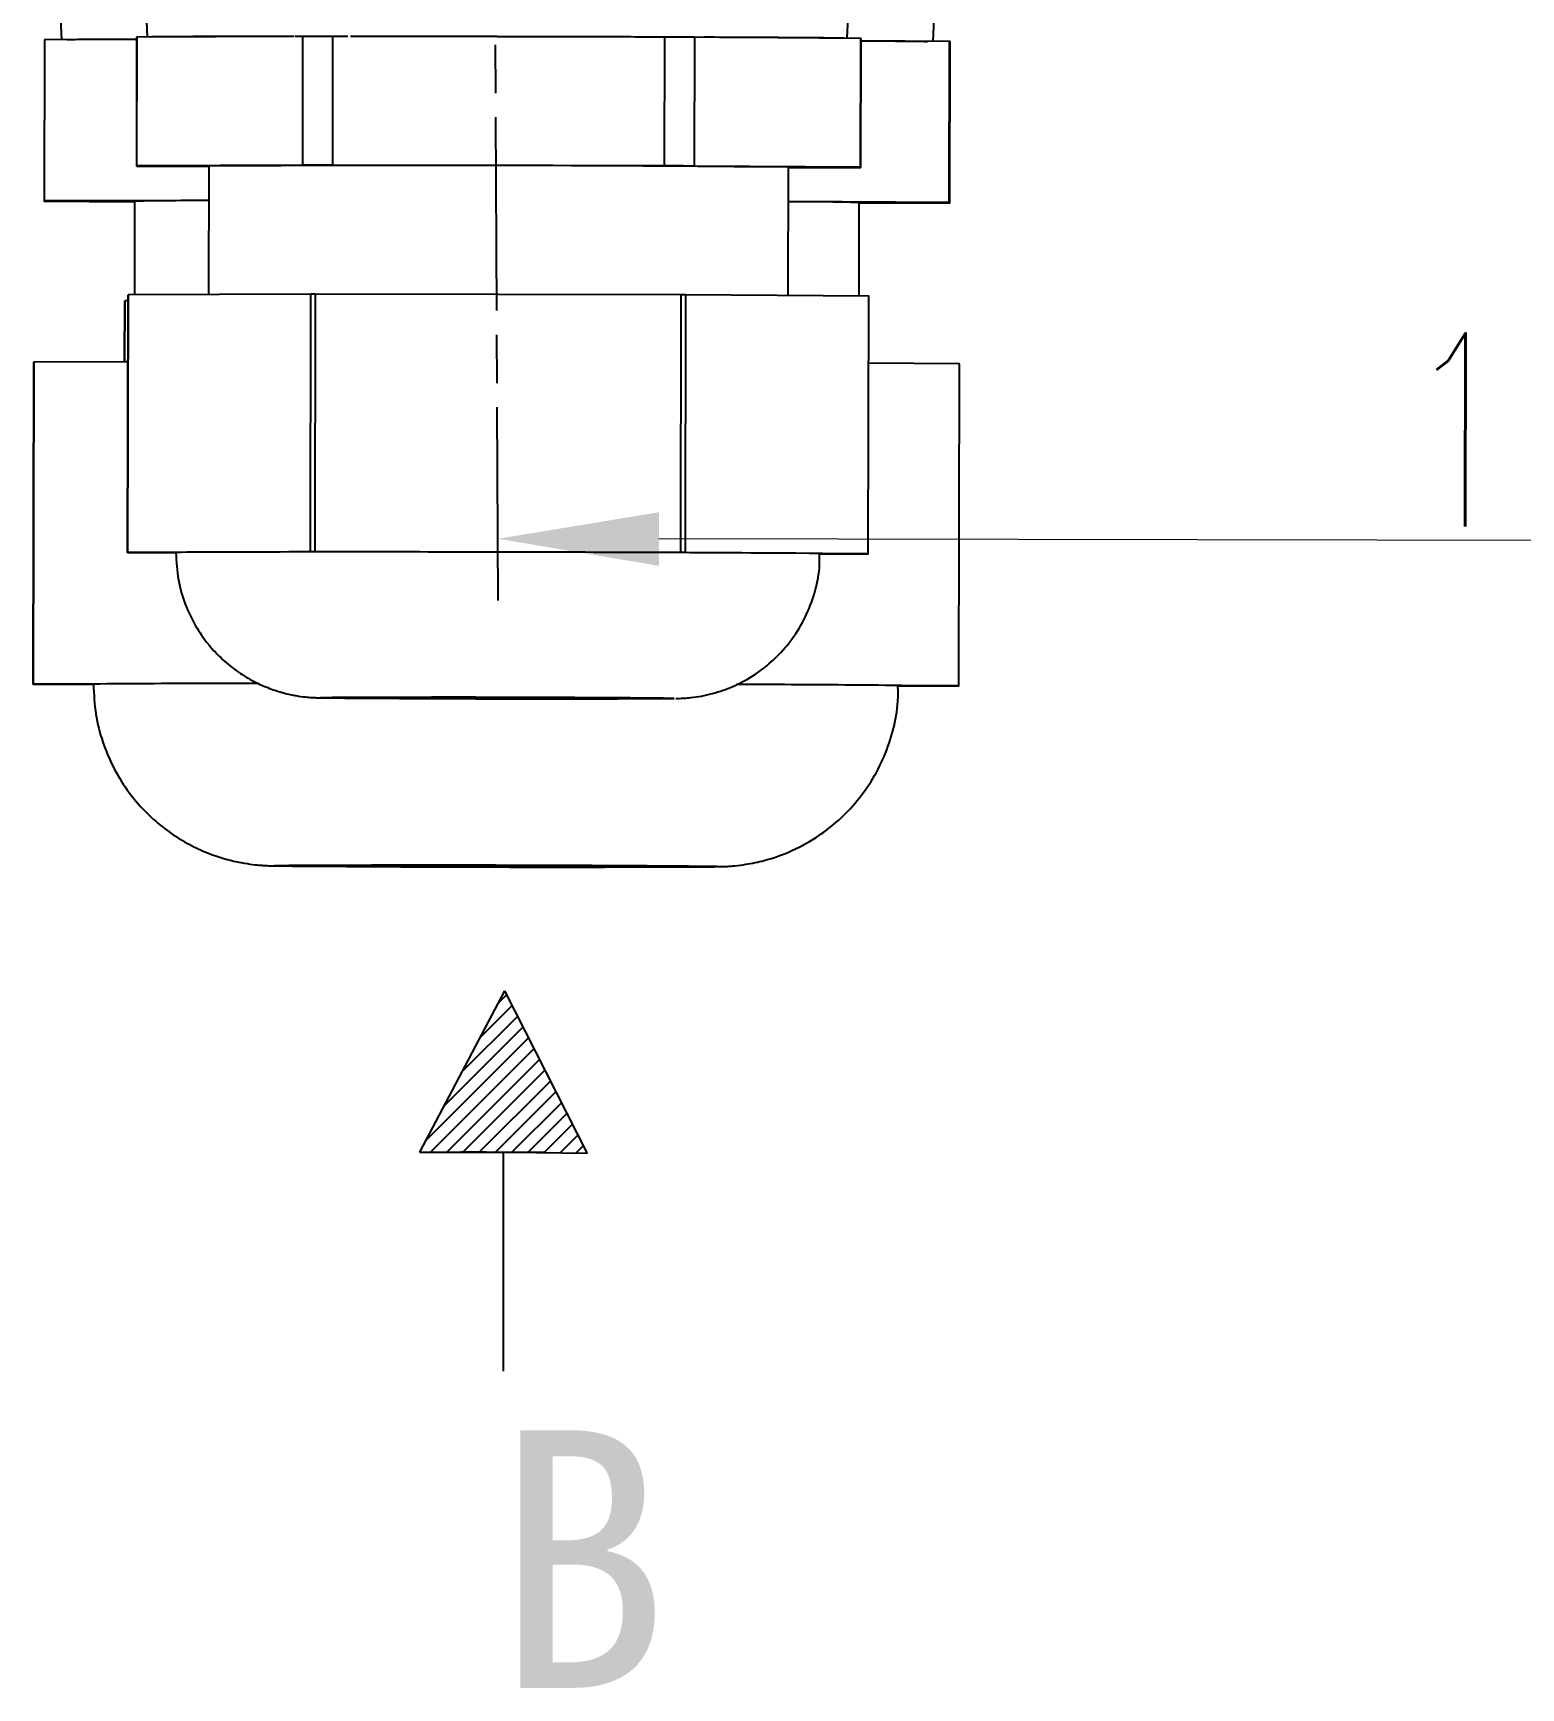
# Model space of a CAD drawing. Header units: millimetres. Extents: x 2301 to 4250, y 838 to 2217.
# Drawn here: x 2690.9 to 2783.3, y 1743 to 1845.8 of the extents above; entities that cross this region are included whole.
import ezdxf

# ---------------------------------------------------------------- set-up
doc = ezdxf.new("R2010")
doc.units = ezdxf.units.MM
doc.linetypes.add('AM_ISO08W050', pattern=[18, 12, -1.5, 3, -1.5])
for name, color, linetype, lineweight in [('AM_5', 3, 'Continuous', 25), ('AM_7', 4, 'AM_ISO08W050', 25), ('文字', 7, 'Continuous', 13)]:
    doc.layers.add(name, color=color, linetype=linetype, lineweight=lineweight)
doc.layers.add('layer 1', color=7, linetype='Continuous')
doc.styles.add('SLDTEXTSTYLE1', font='txt.shx', dxfattribs={"width": 0.7, "bigfont": 'gbcbig.shx'})
doc.styles.add('STYLE1', font='txt.shx', dxfattribs={"width": 0.8, "height": 3, "bigfont": 'hzdx.shx'})
doc.dimstyles.new('SLDDIMSTYLE12$0', dxfattribs={"dimtxt": 12, "dimasz": 10, "dimexe": 0, "dimexo": 0.0625, "dimgap": 0.875, "dimtad": 1, "dimdec": 1, "dimlfac": 1.8, "dimrnd": 1e-09, "dimzin": 12, "dimdsep": 46, "dimtxsty": 'SLDTEXTSTYLE1', "dimcen": 0.09, "dimdle": 8.16, "dimclrd": 3, "dimclre": 3, "dimadec": 0, "dimazin": 3, "dimtfac": 1, "dimtdec": 1, "dimtofl": 0, "dimtmove": 0, "dimatfit": 3, "dimfxl": 0, "dimfrac": 2, "dimtolj": 1, "dimlwd": 5, "dimlwe": 5, "dimarcsym": 0})

# ---------------------------------------------------------------- blocks, each defined once
blk = doc.blocks.new('*D77')
at = {"layer": 'AM_5', "color": 3, "lineweight": 5, "transparency": 16777216}
blk.add_line((2885.4, 1824.92), (2885.38, 1814.06), dxfattribs=at)
at = {"layer": 'AM_5', "color": 3, "linetype": 'Continuous', "lineweight": 5, "transparency": 16777216}
for p, q in [((2719.8, 1813.6), (2719.8, 1814.37)), ((2875.38, 1814.08), (2729.8, 1814.36))]:
    blk.add_line(p, q, dxfattribs=at)
at = {"layer": 'AM_5', "color": 3, "transparency": 16777216}
for points in [[(2729.81, 1816.02), (2729.8, 1812.69), (2719.8, 1814.37)], [(2875.38, 1815.75), (2875.38, 1812.41), (2885.38, 1814.06)]]:
    blk.add_solid(points, dxfattribs=at)
at = {"layer": 'Defpoints', "color": 0, "transparency": 16777216}
for p in [(2885.4, 1824.98), (2719.8, 1814.37), (2719.8, 1813.54)]:
    blk.add_point(p, dxfattribs=at)
at = {"layer": 'AM_5', "color": 0, "transparency": 16777216, "insert": (2786.72, 1821.12), "char_height": 12, "attachment_point": 5, "rotation": 359.8923, "style": 'SLDTEXTSTYLE1'}
blk.add_mtext('\\A1;160', dxfattribs=at)

msp = doc.modelspace()

# ---------------------------------------------------------------- hatches: boundary and pattern name
at = {"layer": 'layer 1'}
h = msp.add_hatch(dxfattribs=at)
h.set_pattern_fill('ANSI31', color=256, scale=0.225)
h.set_pattern_definition([(45, (-4397.4688, 2985.8729), (-0.50513941, 0.50513941), [])])
h.paths.add_polyline_path([(2720.203, 1786.309), (2714.923, 1776.273), (2720.134, 1776.273), (2725.345, 1776.202)])

# ---------------------------------------------------------------- linework, layer by layer
at = {"color": 7, "linetype": 'Continuous', "lineweight": 25}
for p, q in [((2697.608, 1855.52), (2698.025, 1845.525)), ((2741.492, 1845.445), (2741.948, 1855.437)), ((2746.823, 1845.249), (2747.277, 1855.238)), ((2692.397, 1852.472), (2692.695, 1845.351)), ((2697.361, 1845.52), (2697.346, 1837.52)), ((2697.372, 1837.523), (2697.387, 1845.523)), ((2707.143, 1845.558), (2697.387, 1845.523)), ((2707.695, 1845.56), (2707.212, 1845.558)), ((2707.68, 1837.56), (2707.695, 1845.56)), ((2709.539, 1837.56), (2709.554, 1845.56)), ((2710.485, 1845.558), (2709.554, 1845.56)), ((2728.869, 1845.524), (2710.649, 1845.558)), ((2730.169, 1845.521), (2729.033, 1845.523)), ((2730.154, 1837.521), (2730.169, 1845.521)), ((2732.013, 1837.514), (2732.028, 1845.514)), ((2742.336, 1845.439), (2732.028, 1845.514)), ((2742.321, 1837.439), (2742.336, 1845.439)), ((2691.634, 1845.343), (2691.615, 1835.343)), ((2691.647, 1835.348), (2691.666, 1845.347)), ((2697.361, 1845.368), (2691.666, 1845.347)), ((2742.346, 1837.435), (2742.361, 1845.435)), ((2747.852, 1845.242), (2742.361, 1845.282)), ((2747.833, 1835.242), (2747.852, 1845.242)), ((2747.865, 1835.238), (2747.884, 1845.238)), ((2707.68, 1837.56), (2697.372, 1837.523)), ((2697.372, 1837.516), (2701.846, 1837.484)), ((2701.846, 1837.511), (2701.831, 1829.539)), ((2730.154, 1837.521), (2709.539, 1837.56)), ((2742.321, 1837.439), (2732.013, 1837.514)), ((2737.831, 1829.472), (2737.846, 1837.444)), ((2737.846, 1837.416), (2742.321, 1837.432)), ((2701.842, 1835.384), (2691.647, 1835.348)), ((2691.647, 1835.339), (2697.24, 1835.298)), ((2697.24, 1835.333), (2697.229, 1829.523)), ((2747.833, 1835.242), (2737.842, 1835.315)), ((2742.229, 1829.439), (2742.24, 1835.248)), ((2742.24, 1835.214), (2747.833, 1835.234)), ((2696.625, 1829.143), (2696.617, 1825.365)), ((2696.618, 1825.365), (2696.625, 1829.143)), ((2696.831, 1829.144), (2696.625, 1829.143)), ((2696.831, 1829.521), (2696.801, 1813.521)), ((2696.802, 1813.521), (2696.832, 1829.521)), ((2708.19, 1829.562), (2696.832, 1829.521)), ((2708.16, 1813.562), (2708.19, 1829.562)), ((2708.443, 1813.562), (2708.473, 1829.562)), ((2731.189, 1829.519), (2708.473, 1829.562)), ((2731.159, 1813.519), (2731.189, 1829.519)), ((2731.443, 1813.518), (2731.473, 1829.518)), ((2742.831, 1829.435), (2731.473, 1829.518)), ((2742.8, 1813.435), (2742.831, 1829.435)), ((2742.801, 1813.435), (2742.831, 1829.434)), ((2690.971, 1825.345), (2690.934, 1805.345)), ((2690.935, 1805.345), (2690.972, 1825.345)), ((2696.823, 1825.366), (2690.972, 1825.345)), ((2748.471, 1825.237), (2742.823, 1825.279)), ((2748.433, 1805.237), (2748.471, 1825.237)), ((2748.434, 1805.237), (2748.471, 1825.237)), ((2702.481, 1813.542), (2696.802, 1813.521)), ((2696.802, 1813.52), (2699.802, 1813.498)), ((2708.16, 1813.562), (2702.481, 1813.542)), ((2719.801, 1813.541), (2708.443, 1813.562)), ((2731.159, 1813.519), (2719.801, 1813.541)), ((2737.122, 1813.477), (2731.443, 1813.518)), ((2742.8, 1813.435), (2737.122, 1813.477)), ((2739.761, 1813.423), (2742.8, 1813.434)), ((2698.033, 1805.371), (2690.935, 1805.345)), ((2704.911, 1805.395), (2698.033, 1805.371)), ((2690.935, 1805.344), (2694.685, 1805.317)), ((2708.813, 1804.501), (2708.784, 1804.498)), ((2708.784, 1804.498), (2708.927, 1804.493)), ((2741.334, 1805.289), (2734.643, 1805.338)), ((2748.433, 1805.237), (2741.334, 1805.289)), ((2744.642, 1805.223), (2748.433, 1805.236)), ((2705.963, 1794.07), (2705.913, 1794.067))]:
    msp.add_line(p, q, dxfattribs=at)
at = {"color": 7, "linetype": 'Continuous', "lineweight": 25, "flags": 128}
for points in [[(2709.554, 1845.56), (2709.316, 1845.56), (2709.079, 1845.56), (2708.845, 1845.56), (2708.611, 1845.56), (2708.38, 1845.56), (2708.15, 1845.56), (2707.921, 1845.56), (2707.695, 1845.56)], [(2732.028, 1845.514), (2731.801, 1845.515), (2731.573, 1845.516), (2731.343, 1845.517), (2731.111, 1845.518), (2730.878, 1845.519), (2730.643, 1845.519), (2730.407, 1845.52), (2730.169, 1845.521)], [(2697.372, 1837.523), (2697.361, 1837.522), (2697.353, 1837.522), (2697.348, 1837.521), (2697.346, 1837.52), (2697.348, 1837.519), (2697.353, 1837.518), (2697.361, 1837.517), (2697.372, 1837.516)], [(2709.539, 1837.56), (2709.301, 1837.56), (2709.064, 1837.56), (2708.83, 1837.56), (2708.596, 1837.56), (2708.365, 1837.56), (2708.135, 1837.56), (2707.906, 1837.56), (2707.68, 1837.56)], [(2732.013, 1837.514), (2731.786, 1837.515), (2731.558, 1837.516), (2731.328, 1837.517), (2731.096, 1837.518), (2730.863, 1837.519), (2730.628, 1837.519), (2730.392, 1837.52), (2730.154, 1837.521)], [(2742.321, 1837.432), (2742.332, 1837.433), (2742.34, 1837.434), (2742.345, 1837.434), (2742.346, 1837.435), (2742.345, 1837.436), (2742.34, 1837.437), (2742.332, 1837.438), (2742.321, 1837.439)], [(2691.647, 1835.348), (2691.633, 1835.347), (2691.623, 1835.345), (2691.617, 1835.344), (2691.615, 1835.343), (2691.617, 1835.342), (2691.623, 1835.341), (2691.633, 1835.34), (2691.647, 1835.339)], [(2747.833, 1835.234), (2747.847, 1835.235), (2747.857, 1835.236), (2747.863, 1835.237), (2747.865, 1835.238), (2747.863, 1835.239), (2747.857, 1835.24), (2747.847, 1835.241), (2747.833, 1835.242)], [(2708.473, 1829.562), (2708.438, 1829.562), (2708.402, 1829.562), (2708.367, 1829.562), (2708.331, 1829.562), (2708.296, 1829.562), (2708.26, 1829.562), (2708.225, 1829.562), (2708.19, 1829.562)], [(2731.473, 1829.518), (2731.437, 1829.518), (2731.402, 1829.518), (2731.367, 1829.519), (2731.331, 1829.519), (2731.296, 1829.519), (2731.26, 1829.519), (2731.225, 1829.519), (2731.189, 1829.519)], [(2708.443, 1813.562), (2708.408, 1813.562), (2708.372, 1813.562), (2708.337, 1813.562), (2708.301, 1813.562), (2708.266, 1813.562), (2708.23, 1813.562), (2708.195, 1813.562), (2708.16, 1813.562)], [(2731.443, 1813.518), (2731.407, 1813.518), (2731.372, 1813.519), (2731.337, 1813.519), (2731.301, 1813.519), (2731.266, 1813.519), (2731.23, 1813.519), (2731.195, 1813.519), (2731.159, 1813.519)], [(2739.801, 1813.44), (2739.801, 1813.44), (2739.63, 1813.449), (2739.12, 1813.458), (2738.279, 1813.467), (2737.122, 1813.477)], [(2709.567, 1804.497), (2709.752, 1804.491), (2710.299, 1804.484), (2711.189, 1804.477), (2712.39, 1804.47), (2713.858, 1804.463), (2715.54, 1804.457), (2717.375, 1804.451), (2719.298, 1804.447), (2721.238, 1804.443), (2723.126, 1804.441), (2724.893, 1804.44), (2726.475, 1804.441), (2727.815, 1804.443), (2728.866, 1804.446), (2729.588, 1804.45), (2729.955, 1804.456), (2729.955, 1804.462), (2729.588, 1804.468), (2728.866, 1804.475), (2727.815, 1804.483), (2726.475, 1804.49), (2724.893, 1804.496), (2723.126, 1804.502), (2721.238, 1804.507), (2719.298, 1804.511), (2717.375, 1804.514), (2715.54, 1804.515), (2713.858, 1804.515), (2712.39, 1804.514), (2711.189, 1804.511), (2710.299, 1804.508), (2709.752, 1804.503), (2709.567, 1804.497)], [(2730.651, 1804.452), (2730.74, 1804.454), (2730.755, 1804.46)], [(2705.913, 1794.067), (2706.091, 1794.059), (2706.173, 1794.058)], [(2706.891, 1794.065), (2707.075, 1794.058), (2707.621, 1794.05), (2708.513, 1794.042), (2709.726, 1794.034), (2711.225, 1794.026), (2712.966, 1794.019), (2714.901, 1794.012), (2716.972, 1794.007), (2719.121, 1794.002), (2721.285, 1793.998), (2723.402, 1793.995), (2725.412, 1793.994), (2727.257, 1793.994), (2728.883, 1793.996), (2730.244, 1793.998), (2731.3, 1794.002), (2732.022, 1794.007), (2732.388, 1794.013), (2732.388, 1794.02), (2732.022, 1794.028), (2731.3, 1794.036), (2730.244, 1794.043), (2728.883, 1794.051), (2727.257, 1794.059), (2725.412, 1794.066), (2723.403, 1794.072), (2721.285, 1794.078), (2719.121, 1794.082), (2716.972, 1794.085), (2714.901, 1794.087), (2712.967, 1794.088), (2711.225, 1794.087), (2709.726, 1794.085), (2708.513, 1794.081), (2707.621, 1794.077), (2707.075, 1794.071), (2706.891, 1794.065)], [(2733.201, 1794.008), (2733.368, 1794.012), (2733.368, 1794.019), (2733.354, 1794.019)]]:
    msp.add_lwpolyline(points, dxfattribs=at)
at = {"color": 7, "linetype": 'Continuous', "lineweight": 25}
for centre, radius, start, end in [((2843.941, 1942.528), 99, 189.79776, 259.98721), ((2844.199, 1942.861), 98.897, 189.98805, 260.15852), ((2697.384, 1845.443), 0.0802, 88.14259, 106.6726), ((2742.339, 1845.369), 0.0702, 71.77555, 92.98046), ((2691.663, 1845.247), 0.1, 88.14259, 106.6726), ((2747.856, 1845.154), 0.0878, 71.77555, 92.98046), ((2715.662, -389.561), 2227.115, 89.429259, 90.355422), ((2701.246, 1606.478), 228.89, 89.8507, 91.00272), ((2737.511, 1614.173), 221.126, 88.77453, 89.91419), ((2742.831, 1829.434), 0.000516, 268.25223, 91.64011), ((2690.972, 1825.344), 0.000993, 102.03411, 160.71318), ((2748.47, 1825.236), 0.000945, 17.40058, 79.46871), ((2696.802, 1813.521), 0.000516, 88.25223, 271.64011), ((2701.992, 1727.31), 86.233, 89.67516, 91.45567), ((2710.911, -1913.351), 3726.902, 89.863332, 90.12961), ((2714.685, -1913.399), 3726.943, 89.655072, 89.921349), ((2742.801, 1813.435), 0.000516, 268.25223, 91.64011), ((2697.422, 1697.574), 107.798, 89.6752, 91.45559), ((2705.455, -639.391), 2444.773, 90.014051, 90.173933), ((2690.935, 1805.345), 0.000645, 88.25223, 271.64011), ((2717.09, 369.679), 1434.846, 89.454339, 90.330503), ((2722.898, 3466.278), 1661.844, 269.518311, 270.267301), ((2724.864, -616.352), 2421.697, 89.610306, 89.76716), ((2741.541, 1697.494), 107.796, 88.32904, 90.10951), ((2748.433, 1805.237), 0.000645, 268.25223, 91.64011), ((2716.077, -123.161), 1917.258, 89.483696, 90.302264), ((2723.637, 3930.699), 2136.713, 269.531711, 270.256472)]:
    msp.add_arc(centre, radius, start, end, dxfattribs=at)
for points, knots in [([(2827.469, 1844.901), (2826.454, 1845.049), (2822.917, 1845.564), (2816.978, 1847.102), (2808.447, 1849.832), (2799.03, 1853.975), (2788.96, 1859.76), (2782.904, 1864.558), (2779.876, 1866.958)], [0, 0, 0, 0, 0.05795747, 0.20191324, 0.34586886, 0.56391292, 0.78195664, 1, 1, 1, 1]), ([(2707.143, 1845.558), (2706.195, 1845.558), (2704.114, 1845.556), (2701.574, 1845.551), (2699.574, 1845.543), (2698.423, 1845.534), (2698.273, 1845.528), (2698.221, 1845.526)], [0, 0, 0, 0, 0.1912715, 0.4202331, 0.6491947, 0.8781563, 1, 1, 1, 1]), ([(2731.931, 1845.513), (2731.898, 1845.513), (2730.77, 1845.518), (2728.092, 1845.527), (2724.038, 1845.538), (2719.751, 1845.548), (2715.513, 1845.554), (2712.417, 1845.558), (2710.912, 1845.558), (2710.649, 1845.558)], [0, 0, 0, 0, 0.0056372, 0.1964594, 0.3872817, 0.5781039, 0.7689261, 0.9597483, 1, 1, 1, 1]), ([(2741.254, 1845.446), (2741.21, 1845.448), (2741.062, 1845.455), (2739.939, 1845.467), (2737.944, 1845.483), (2735.473, 1845.497), (2733.475, 1845.506), (2732.61, 1845.51)], [0, 0, 0, 0, 0.102677, 0.3410708, 0.5794646, 0.8178584, 1, 1, 1, 1]), ([(2697.361, 1845.379), (2696.944, 1845.378), (2695.643, 1845.375), (2694.22, 1845.366), (2693.203, 1845.358), (2693.063, 1845.353), (2693.044, 1845.352)], [0, 0, 0, 0, 0.17997967, 0.56093249, 0.94188532, 1, 1, 1, 1]), ([(2742.361, 1845.293), (2742.747, 1845.291), (2744, 1845.283), (2745.365, 1845.27), (2746.347, 1845.258), (2746.474, 1845.252), (2746.487, 1845.252)], [0, 0, 0, 0, 0.1740032, 0.5643647, 0.9547261, 1, 1, 1, 1]), ([(2699.801, 1813.507), (2699.831, 1812.94), (2699.89, 1811.847), (2700.34, 1810.315), (2700.978, 1808.97), (2701.778, 1807.816), (2702.684, 1806.856), (2703.65, 1806.086), (2704.631, 1805.498), (2705.582, 1805.074), (2706.461, 1804.794), (2707.213, 1804.63), (2707.793, 1804.55), (2708.175, 1804.518), (2708.387, 1804.506), (2708.546, 1804.5), (2708.654, 1804.497), (2708.725, 1804.495), (2708.753, 1804.495)], [0, 0, 0, 0, 0.1133425, 0.2183903, 0.3172287, 0.4104737, 0.4983061, 0.5805998, 0.6569561, 0.7266867, 0.7887391, 0.8413933, 0.8810494, 0.9070619, 0.9248469, 0.9443045, 0.9783428, 1, 1, 1, 1]), ([(2730.839, 1804.454), (2730.881, 1804.455), (2730.964, 1804.456), (2731.121, 1804.461), (2731.397, 1804.474), (2731.847, 1804.512), (2732.672, 1804.632), (2733.761, 1804.922), (2735.053, 1805.483), (2736.232, 1806.232), (2737.324, 1807.202), (2738.253, 1808.336), (2739.021, 1809.676), (2739.54, 1811.161), (2739.802, 1812.44), (2739.77, 1813.205), (2739.761, 1813.44)], [0, 0, 0, 0, 0.0337499, 0.0678468, 0.088896, 0.1183613, 0.1642212, 0.2579726, 0.3440946, 0.4467377, 0.5374057, 0.6370212, 0.7404961, 0.8461457, 0.9529083, 1, 1, 1, 1]), ([(2694.684, 1805.327), (2694.713, 1804.71), (2694.769, 1803.497), (2695.215, 1801.764), (2695.873, 1800.19), (2696.717, 1798.801), (2697.697, 1797.605), (2698.768, 1796.605), (2699.888, 1795.798), (2701.014, 1795.174), (2702.103, 1794.719), (2703.11, 1794.411), (2703.978, 1794.228), (2704.652, 1794.135), (2705.114, 1794.094), (2705.387, 1794.078), (2705.587, 1794.069), (2705.78, 1794.064), (2705.91, 1794.061), (2705.992, 1794.06)], [0, 0, 0, 0, 0.0963058, 0.1893791, 0.2778809, 0.3622221, 0.4425328, 0.5187493, 0.5906334, 0.6577628, 0.7194943, 0.7748731, 0.8222878, 0.8583636, 0.882481, 0.9003796, 0.9185243, 0.948509, 1, 1, 1, 1]), ([(2733.408, 1794.01), (2733.476, 1794.011), (2733.594, 1794.012), (2733.797, 1794.018), (2734.095, 1794.032), (2734.58, 1794.068), (2735.351, 1794.166), (2736.479, 1794.405), (2737.964, 1794.916), (2739.475, 1795.719), (2740.85, 1796.755), (2742.008, 1797.918), (2743.015, 1799.287), (2743.827, 1800.834), (2744.381, 1802.513), (2744.671, 1804.004), (2744.65, 1804.921), (2744.642, 1805.244)], [0, 0, 0, 0, 0.0436283, 0.0757059, 0.0982783, 0.1237154, 0.1613417, 0.2228413, 0.3067761, 0.4096861, 0.4927344, 0.5789681, 0.6690426, 0.7612674, 0.8547308, 0.948872, 1, 1, 1, 1])]:
    msp.add_open_spline(points, degree=3, knots=knots, dxfattribs=at)
at = {"layer": 'AM_7'}
msp.add_line((2719.815, 1810.541), (2719.271, 1931.044), dxfattribs=at)
at = {"layer": 'layer 1'}
for p, q in [((2720.203, 1786.309), (2714.923, 1776.273)), ((2720.203, 1786.309), (2725.345, 1776.202)), ((2714.923, 1776.273), (2722.782, 1776.273)), ((2725.345, 1776.202), (2717.487, 1776.309)), ((2720.134, 1776.273), (2720.134, 1762.678))]:
    msp.add_line(p, q, dxfattribs=at)

# ---------------------------------------------------------------- texts
at = {"layer": '文字', "insert": (2724.967, 1751.016), "char_height": 16, "width": 240, "attachment_point": 5, "style": 'STYLE1'}
msp.add_mtext('\\pt176;{\\fSimSun|b0|i0|c134|p2;\\W1;B}', dxfattribs=at)

# ---------------------------------------------------------------- dimensions: what is measured, and where the dimension line sits
at = {"layer": 'AM_5'}
dim = msp.add_linear_dim(base=(2719.803, 1814.374), p1=(2885.402, 1824.978), p2=(2719.801, 1813.541), angle=179.89234, text='160', dimstyle='SLDDIMSTYLE12$0', override={"dimlfac": 1}, dxfattribs=at)
dim.commit()
dim.dimension.update_dxf_attribs({"geometry": '*D77', "text_midpoint": (2786.706, 1814.248), "dimtype": 160})

doc.saveas('drawing.dxf')
